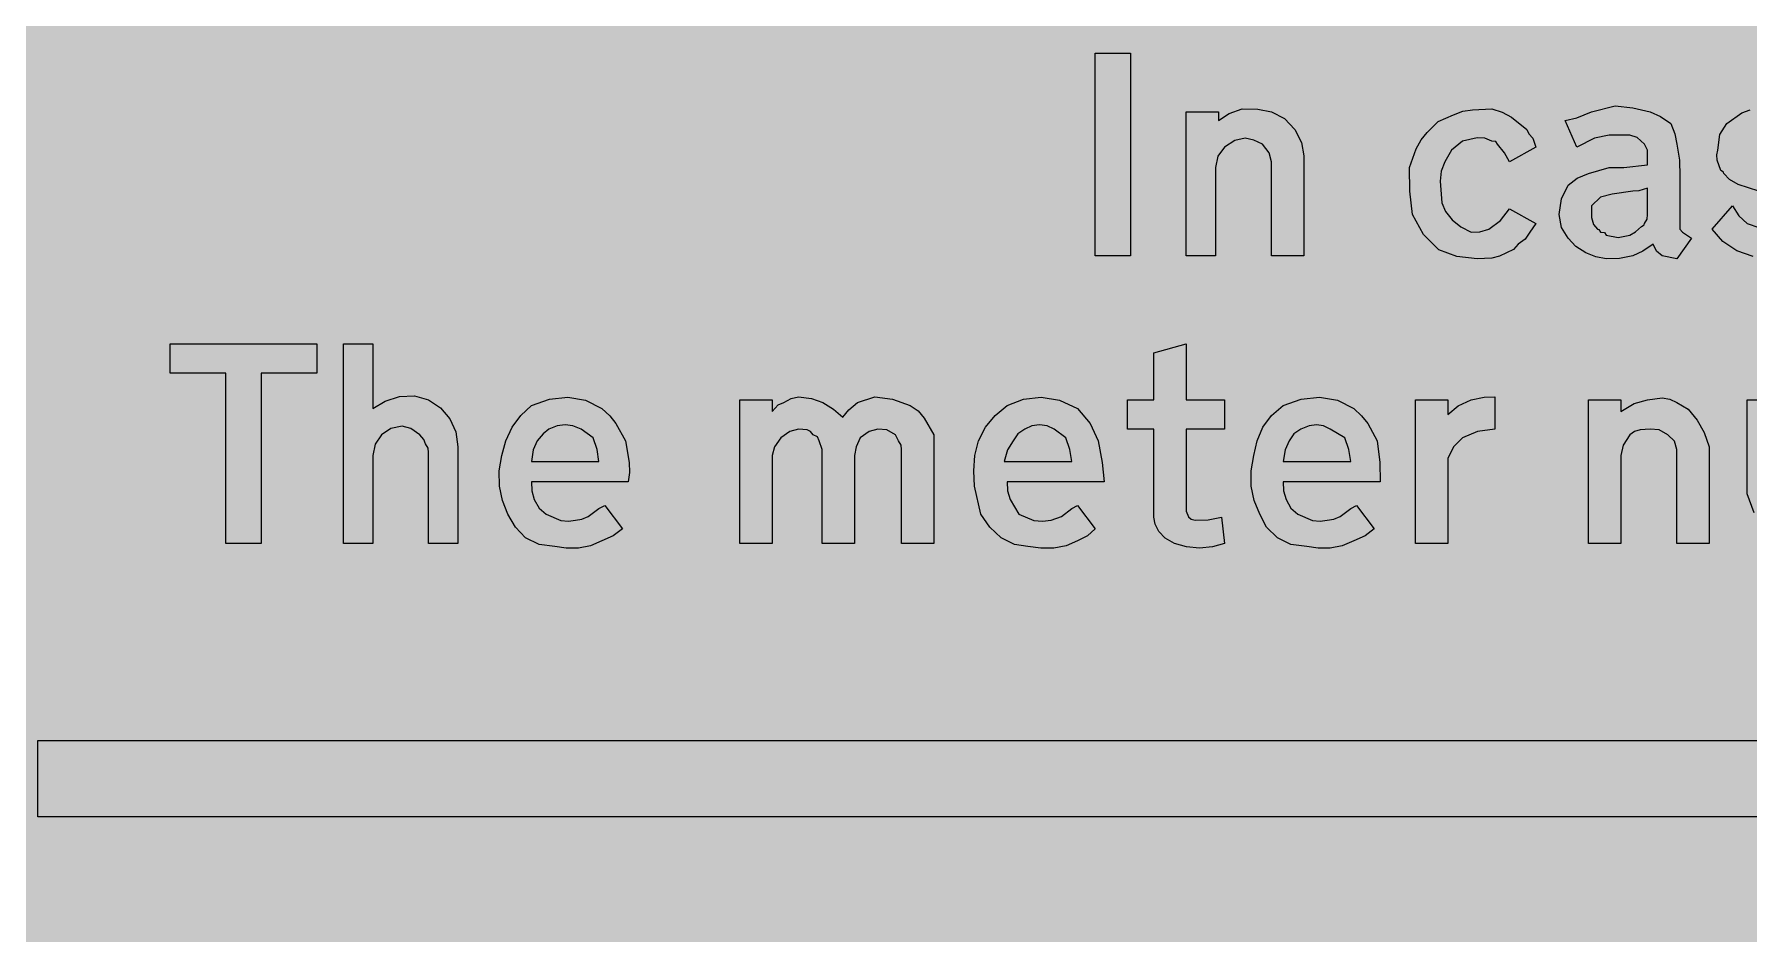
# Model space of a CAD drawing. Header units: metres. Extents: x 10 to 559, y 12 to 260.
# Drawn here: x 63 to 168, y 134.1 to 189.2 of the extents above; entities that cross this region are included whole.
import ezdxf

# ---------------------------------------------------------------- set-up
doc = ezdxf.new("R2010")
doc.units = ezdxf.units.M
for name, color, linetype, true_color in [('FILL_BLACK_000000', 7, 'Continuous', 0x000000), ('FILL_YELLOW_FFFF00', 7, 'Continuous', 0xffff00), ('STROKE_BLACK_000000', 7, 'Continuous', 0x000000)]:
    doc.layers.add(name, color=color, linetype=linetype, true_color=true_color)

msp = doc.modelspace()

# ---------------------------------------------------------------- hatches: boundary and pattern name
at = {"layer": 'FILL_BLACK_000000', "true_color": 0x000000}
h = msp.add_hatch(color=7, dxfattribs=at)
h.dxf.hatch_style = 1
h.paths.add_polyline_path([(130.14, 188.1), (130.14, 175.68), (127.98, 175.68), (127.98, 188.1), (130.14, 188.1)])
h = msp.add_hatch(color=7, dxfattribs=at)
h.dxf.hatch_style = 1
h.paths.add_polyline_path([(136.53, 182.74), (135.9, 182.34), (135.49, 181.78), (135.36, 181.08), (135.36, 175.68), (133.56, 175.68), (133.56, 184.5), (135.54, 184.5), (135.54, 183.96), (136.19, 184.39), (136.98, 184.68), (137.95, 184.66), (138.78, 184.5), (139.57, 184.09), (140.22, 183.42), (140.62, 182.61), (140.76, 181.8), (140.76, 175.68), (138.78, 175.68), (138.78, 181.44), (138.64, 181.98), (138.24, 182.52), (137.7, 182.77), (137.16, 182.88), (136.53, 182.74)])
h = msp.add_hatch(color=7, dxfattribs=at)
h.dxf.hatch_style = 1
h.paths.add_polyline_path([(151.56, 177.14), (152.1, 177.3), (152.82, 177.84), (153.36, 178.56), (154.98, 177.66), (154.62, 177.12), (154.33, 176.69), (153.9, 176.4), (153.61, 176.06), (153.18, 175.86), (152.75, 175.65), (152.28, 175.54), (151.38, 175.5), (150.14, 175.63), (149.04, 176.04), (148.1, 176.98), (147.42, 178.2), (147.26, 179.64), (147.24, 181.08), (147.65, 182.23), (147.95, 182.78), (148.32, 183.24), (149, 183.91), (149.94, 184.32), (150.51, 184.53), (151.11, 184.63), (152.28, 184.68), (152.92, 184.48), (153.5, 184.18), (154.44, 183.42), (154.55, 183.15), (154.8, 182.88), (154.98, 182.34), (153.36, 181.44), (153.07, 181.98), (152.64, 182.52), (152.53, 182.68), (152.28, 182.7), (151.85, 182.88), (151.38, 182.9), (150.48, 182.7), (149.81, 182.14), (149.4, 181.44), (149.19, 180.87), (149.11, 180.25), (149.22, 178.92), (149.45, 178.39), (149.85, 177.88), (150.38, 177.45), (151.02, 177.12), (151.56, 177.14)])
h = msp.add_hatch(color=7, dxfattribs=at)
h.dxf.hatch_style = 1
h.paths.add_polyline_path([(158.4, 184.5), (159.84, 184.86), (160.92, 184.75), (162, 184.5), (162.63, 184.21), (163.26, 183.78), (163.51, 183.15), (163.62, 182.52), (163.78, 181.53), (163.8, 180.54), (163.8, 177.66), (163.8, 177.3), (163.98, 177.12), (164.52, 176.76), (163.62, 175.5), (162.72, 175.68), (162.38, 175.97), (162.18, 176.4), (161.55, 175.97), (160.92, 175.68), (160.11, 175.52), (159.3, 175.5), (158.67, 175.61), (158.04, 175.86), (157.43, 176.24), (156.96, 176.76), (156.56, 177.41), (156.42, 178.2), (156.56, 179.17), (156.96, 180), (157.52, 180.43), (158.22, 180.72), (159.48, 181.08), (160.38, 181.08), (161.82, 181.26), (161.82, 181.62), (161.82, 182.16), (161.64, 182.52), (161.19, 182.92), (160.74, 183.06), (159.48, 183.06), (158.58, 182.88), (157.5, 182.34), (156.78, 183.96), (157.5, 184.14), (158.4, 184.5)])
h.paths.add_polyline_path([(160.74, 176.94), (161.1, 177.14), (161.46, 177.48), (161.62, 177.57), (161.64, 177.66), (161.8, 177.93), (161.82, 178.2), (161.82, 179.82), (161.3, 179.66), (160.92, 179.64), (159.66, 179.46), (158.94, 179.28), (158.4, 178.74), (158.4, 178.02), (158.51, 177.59), (158.76, 177.3), (158.85, 177.28), (158.94, 177.12), (159.19, 177.1), (159.3, 176.94), (160.02, 176.8), (160.74, 176.94)], flags=16)
h = msp.add_hatch(color=7, dxfattribs=at)
h.dxf.hatch_style = 1
h.paths.add_polyline_path([(169.74, 181.26), (170.28, 181.26), (171.08, 181.13), (171.83, 180.76), (172.48, 180.2), (172.98, 179.46), (173.14, 178.83), (173.16, 178.2), (173.1, 177.69), (172.93, 177.25), (172.44, 176.58), (171.73, 176.11), (170.98, 175.77), (170.19, 175.57), (169.38, 175.5), (168.31, 175.63), (167.31, 175.99), (166.44, 176.56), (165.78, 177.3), (167.04, 178.74), (167.42, 178.13), (167.94, 177.66), (168.66, 177.41), (169.38, 177.3), (169.74, 177.32), (170.1, 177.48), (170.37, 177.5), (170.64, 177.66), (170.91, 177.79), (171.18, 178.2), (171, 178.56), (170.98, 178.74), (170.82, 178.92), (170.17, 179.32), (169.38, 179.46), (169.02, 179.48), (168.66, 179.64), (167.38, 180.04), (166.86, 180.35), (166.5, 180.72), (166.48, 180.81), (166.32, 180.9), (166.09, 181.53), (166.07, 181.86), (166.14, 182.16), (166.27, 183.1), (166.68, 183.78), (167.6, 184.43), (168.12, 184.62), (168.66, 184.68), (169.02, 184.68), (170.09, 184.71), (171.13, 184.54), (172.11, 184.17), (172.98, 183.6), (171.72, 182.34), (170.8, 182.74), (169.74, 182.88), (169.22, 182.86), (168.84, 182.7), (168.43, 182.56), (168.3, 182.16), (168.41, 181.73), (168.66, 181.44), (169.74, 181.26)])
h = msp.add_hatch(color=7, dxfattribs=at)
h.dxf.hatch_style = 1
h.paths.add_polyline_path([(80.28, 168.48), (76.86, 168.48), (76.86, 158.04), (74.7, 158.04), (74.7, 168.48), (71.28, 168.48), (71.28, 170.28), (80.28, 170.28), (80.28, 168.48)])
h = msp.add_hatch(color=7, dxfattribs=at)
h.dxf.hatch_style = 1
h.paths.add_polyline_path([(81.9, 158.04), (81.9, 170.28), (83.7, 170.28), (83.7, 166.32), (84.46, 166.78), (85.34, 167.06), (86.26, 167.1), (87.12, 166.86), (87.86, 166.36), (88.43, 165.69), (88.79, 164.89), (88.92, 163.98), (88.92, 158.04), (87.12, 158.04), (87.12, 163.62), (87.1, 163.89), (86.94, 164.16), (86.83, 164.43), (86.58, 164.7), (86.04, 165.1), (85.5, 165.24), (84.8, 165.1), (84.24, 164.7), (83.84, 164.14), (83.7, 163.44), (83.7, 158.04), (81.9, 158.04)])
h = msp.add_hatch(color=7, dxfattribs=at)
h.dxf.hatch_style = 1
h.paths.add_polyline_path([(133.7, 159.68), (133.86, 159.54), (134.1, 159.48), (134.91, 159.5), (135.72, 159.66), (135.9, 158.04), (135.17, 157.84), (134.37, 157.77), (133.57, 157.84), (132.84, 158.04), (132.26, 158.37), (131.87, 158.78), (131.65, 159.23), (131.58, 159.66), (131.58, 165.06), (129.96, 165.06), (129.96, 166.86), (131.58, 166.86), (131.58, 169.74), (133.56, 170.28), (133.56, 166.86), (135.9, 166.86), (135.9, 165.06), (133.56, 165.06), (133.56, 160.02), (133.7, 159.68)])
h = msp.add_hatch(color=7, dxfattribs=at)
h.dxf.hatch_style = 1
h.paths.add_polyline_path([(93.06, 158.4), (92.45, 159.05), (91.98, 159.84), (91.65, 160.68), (91.46, 161.57), (91.45, 162.5), (91.62, 163.44), (91.85, 164.35), (92.25, 165.17), (92.78, 165.9), (93.42, 166.5), (94.53, 166.9), (95.65, 167.02), (96.74, 166.83), (97.74, 166.32), (98.22, 165.88), (98.6, 165.4), (99.18, 164.34), (99.41, 163.01), (99.43, 162.39), (99.36, 161.82), (93.42, 161.82), (93.44, 161.28), (93.6, 160.74), (93.89, 160.22), (94.32, 159.84), (95.22, 159.46), (95.69, 159.41), (96.12, 159.48), (96.52, 159.54), (96.91, 159.7), (97.56, 160.2), (97.92, 160.38), (99, 158.94), (98.44, 158.51), (97.74, 158.22), (97.04, 157.91), (96.3, 157.77), (95.56, 157.76), (94.86, 157.86), (93.89, 157.99), (93.06, 158.4)])
h.paths.add_polyline_path([(97.45, 163.8), (97.2, 164.52), (96.48, 165.06), (95.97, 165.26), (95.49, 165.33), (95.01, 165.26), (94.5, 165.06), (94.14, 164.77), (93.78, 164.34), (93.53, 163.78), (93.42, 163.08), (97.56, 163.08), (97.45, 163.8)], flags=16)
h = msp.add_hatch(color=7, dxfattribs=at)
h.dxf.hatch_style = 1
h.paths.add_polyline_path([(108.18, 166.14), (108.54, 166.54), (108.9, 166.68), (109.35, 166.93), (109.8, 167.04), (110.58, 166.94), (111.29, 166.68), (111.93, 166.28), (112.5, 165.78), (112.88, 166.23), (113.4, 166.68), (114.48, 167.04), (115.56, 166.9), (116.64, 166.5), (117.12, 166.17), (117.5, 165.73), (118.08, 164.7), (118.08, 164.52), (118.08, 158.04), (116.1, 158.04), (116.1, 163.8), (116.08, 164.07), (115.92, 164.34), (115.74, 164.7), (115.2, 165.01), (114.66, 165.06), (114.12, 164.92), (113.58, 164.52), (113.33, 163.98), (113.22, 163.44), (113.22, 158.04), (111.24, 158.04), (111.24, 163.8), (111.06, 164.34), (110.95, 164.59), (110.7, 164.7), (110.53, 164.91), (110.32, 165.01), (109.8, 165.06), (109.26, 164.92), (108.72, 164.52), (108.32, 163.98), (108.18, 163.44), (108.18, 158.04), (106.2, 158.04), (106.2, 166.86), (108.18, 166.86), (108.18, 166.14)])
h = msp.add_hatch(color=7, dxfattribs=at)
h.dxf.hatch_style = 1
h.paths.add_polyline_path([(122.22, 158.4), (121.52, 159.05), (120.96, 159.84), (120.58, 161.57), (120.53, 162.5), (120.6, 163.44), (120.83, 164.35), (121.25, 165.17), (121.84, 165.9), (122.58, 166.5), (123.58, 166.9), (124.67, 167.02), (125.79, 166.83), (126.9, 166.32), (127.67, 165.4), (128.16, 164.34), (128.41, 163.01), (128.52, 161.82), (122.58, 161.82), (122.6, 161.28), (122.76, 160.74), (123.3, 159.84), (124.22, 159.46), (124.74, 159.41), (125.28, 159.48), (125.91, 159.7), (126.54, 160.2), (126.9, 160.38), (127.98, 158.94), (127.51, 158.51), (126.9, 158.22), (126.19, 157.91), (125.44, 157.77), (124.65, 157.76), (123.84, 157.86), (123.03, 157.99), (122.22, 158.4)])
h.paths.add_polyline_path([(126.43, 163.8), (126.18, 164.52), (125.46, 165.06), (125.03, 165.26), (124.56, 165.33), (124.09, 165.26), (123.66, 165.06), (123.23, 164.77), (122.94, 164.34), (122.6, 163.78), (122.4, 163.08), (126.54, 163.08), (126.43, 163.8)], flags=16)
h = msp.add_hatch(color=7, dxfattribs=at)
h.dxf.hatch_style = 1
h.paths.add_polyline_path([(139.14, 158.4), (138.47, 159.05), (138.06, 159.84), (137.73, 160.68), (137.54, 161.57), (137.53, 162.5), (137.7, 163.44), (137.91, 164.35), (138.26, 165.17), (138.79, 165.9), (139.5, 166.5), (140.61, 166.9), (141.73, 167.02), (142.82, 166.83), (143.82, 166.32), (144.3, 165.88), (144.68, 165.4), (145.26, 164.34), (145.42, 163.01), (145.44, 161.82), (139.5, 161.82), (139.52, 161.28), (139.68, 160.74), (139.97, 160.22), (140.4, 159.84), (141.3, 159.46), (141.77, 159.41), (142.2, 159.48), (142.6, 159.54), (142.99, 159.7), (143.64, 160.2), (144, 160.38), (145.08, 158.94), (144.52, 158.51), (143.82, 158.22), (143.12, 157.91), (142.38, 157.77), (141.64, 157.76), (140.94, 157.86), (139.97, 157.99), (139.14, 158.4)])
h.paths.add_polyline_path([(143.53, 163.8), (143.28, 164.52), (142.38, 165.06), (141.97, 165.26), (141.55, 165.33), (141.09, 165.26), (140.58, 165.06), (140.15, 164.77), (139.86, 164.34), (139.61, 163.78), (139.5, 163.08), (143.64, 163.08), (143.53, 163.8)], flags=16)
h = msp.add_hatch(color=7, dxfattribs=at)
h.dxf.hatch_style = 1
h.paths.add_polyline_path([(150.23, 166.48), (151.02, 166.86), (151.81, 167.02), (152.46, 167.04), (152.46, 165.06), (151.4, 164.92), (150.48, 164.52), (149.94, 163.98), (149.58, 163.26), (149.58, 158.04), (147.6, 158.04), (147.6, 166.86), (149.58, 166.86), (149.58, 165.96), (150.23, 166.48)])
h = msp.add_hatch(color=7, dxfattribs=at)
h.dxf.hatch_style = 1
h.paths.add_polyline_path([(161.37, 165.01), (161.04, 164.91), (160.74, 164.7), (160.34, 164.07), (160.2, 163.44), (160.2, 158.04), (158.22, 158.04), (158.22, 166.86), (160.2, 166.86), (160.2, 166.14), (161.01, 166.63), (161.82, 166.86), (162.72, 166.97), (163.19, 166.89), (163.62, 166.68), (164.32, 166.27), (164.88, 165.6), (165.31, 164.86), (165.6, 163.98), (165.6, 158.04), (163.62, 158.04), (163.62, 163.8), (163.49, 164.32), (163.08, 164.7), (162.54, 165.01), (162, 165.06), (161.37, 165.01)])
h = msp.add_hatch(color=7, dxfattribs=at)
h.dxf.hatch_style = 1
h.paths.add_polyline_path([(171.05, 157.9), (170.39, 158.04), (169.77, 158.32), (169.2, 158.76), (168.72, 159.33), (168.37, 159.93), (167.94, 161.1), (167.94, 166.86), (169.92, 166.86), (169.92, 161.1), (170.12, 160.56), (170.46, 160.02), (170.76, 159.81), (171.09, 159.7), (171.72, 159.66), (172.26, 159.7), (172.8, 160.02), (173.21, 160.56), (173.34, 161.1), (173.34, 166.86), (175.32, 166.86), (175.32, 158.04), (173.34, 158.04), (173.34, 158.4), (172.98, 158.15), (172.62, 158.04), (172.1, 157.88), (171.72, 157.86), (171.05, 157.9)])
h = msp.add_hatch(color=7, dxfattribs=at)
h.dxf.hatch_style = 1
h.paths.add_polyline_path([(63.18, 141.3), (63.18, 145.98), (496.62, 145.98), (491.94, 150.66), (498.96, 150.66), (506.16, 143.64), (498.96, 136.62), (491.94, 136.62), (496.62, 141.3), (63.18, 141.3)])
at = {"layer": 'FILL_YELLOW_FFFF00', "true_color": 0xffff00}
h = msp.add_hatch(color=7, dxfattribs=at)
h.dxf.hatch_style = 1
h.paths.add_polyline_path([(553.58, 259.76), (554.9, 259.31), (556.14, 258.63), (557.28, 257.76), (558.12, 256.72), (558.74, 255.51), (559.13, 254.17), (559.26, 252.72), (559.26, 18.9), (559.13, 17.57), (558.72, 16.38), (558.07, 15.05), (557.28, 13.86), (556.11, 12.94), (554.83, 12.33), (553.51, 11.99), (552.24, 11.88), (17.1, 11.88), (15.86, 11.99), (14.6, 12.33), (13.38, 12.94), (12.24, 13.86), (11.3, 15), (10.62, 16.24), (10.22, 17.56), (10.08, 18.9), (10.08, 252.72), (10.22, 254.07), (10.62, 255.42), (11.3, 256.66), (12.24, 257.76), (12.71, 258.27), (13.28, 258.7), (14.58, 259.38), (15.91, 259.78), (17.1, 259.92), (552.24, 259.92), (553.58, 259.76)])

# ---------------------------------------------------------------- linework, layer by layer
at = {"layer": 'FILL_BLACK_000000', "lineweight": 0, "true_color": 0x000000}
for points in [[(130.14, 188.1), (130.14, 175.68), (127.98, 175.68), (127.98, 188.1)], [(136.53, 182.74), (135.9, 182.34), (135.49, 181.78), (135.36, 181.08), (135.36, 175.68), (133.56, 175.68), (133.56, 184.5), (135.54, 184.5), (135.54, 183.96), (136.19, 184.39), (136.98, 184.68), (137.95, 184.66), (138.78, 184.5), (139.57, 184.09), (140.22, 183.42), (140.62, 182.61), (140.76, 181.8), (140.76, 175.68), (138.78, 175.68), (138.78, 181.44), (138.64, 181.98), (138.24, 182.52), (137.7, 182.77), (137.16, 182.88)], [(151.56, 177.14), (152.1, 177.3), (152.82, 177.84), (153.36, 178.56), (154.98, 177.66), (154.62, 177.12), (154.33, 176.69), (153.9, 176.4), (153.61, 176.06), (153.18, 175.86), (152.75, 175.65), (152.28, 175.54), (151.38, 175.5), (150.14, 175.63), (149.04, 176.04), (148.1, 176.98), (147.42, 178.2), (147.26, 179.64), (147.24, 181.08), (147.65, 182.23), (147.95, 182.78), (148.32, 183.24), (149, 183.91), (149.94, 184.32), (150.51, 184.53), (151.11, 184.63), (152.28, 184.68), (152.92, 184.48), (153.5, 184.18), (154.44, 183.42), (154.55, 183.15), (154.8, 182.88), (154.98, 182.34), (153.36, 181.44), (153.07, 181.98), (152.64, 182.52), (152.53, 182.68), (152.28, 182.7), (151.85, 182.88), (151.38, 182.9), (150.48, 182.7), (149.81, 182.14), (149.4, 181.44), (149.19, 180.87), (149.11, 180.25), (149.22, 178.92), (149.45, 178.39), (149.85, 177.88), (150.38, 177.45), (151.02, 177.12)], [(158.4, 184.5), (159.84, 184.86), (160.92, 184.75), (162, 184.5), (162.63, 184.21), (163.26, 183.78), (163.51, 183.15), (163.62, 182.52), (163.78, 181.53), (163.8, 180.54), (163.8, 177.66), (163.8, 177.3), (163.98, 177.12), (164.52, 176.76), (163.62, 175.5), (162.72, 175.68), (162.38, 175.97), (162.18, 176.4), (161.55, 175.97), (160.92, 175.68), (160.11, 175.52), (159.3, 175.5), (158.67, 175.61), (158.04, 175.86), (157.43, 176.24), (156.96, 176.76), (156.56, 177.41), (156.42, 178.2), (156.56, 179.17), (156.96, 180), (157.52, 180.43), (158.22, 180.72), (159.48, 181.08), (160.38, 181.08), (161.82, 181.26), (161.82, 181.62), (161.82, 182.16), (161.64, 182.52), (161.19, 182.92), (160.74, 183.06), (159.48, 183.06), (158.58, 182.88), (157.5, 182.34), (156.78, 183.96), (157.5, 184.14)], [(160.74, 176.94), (161.1, 177.14), (161.46, 177.48), (161.62, 177.57), (161.64, 177.66), (161.8, 177.93), (161.82, 178.2), (161.82, 179.82), (161.3, 179.66), (160.92, 179.64), (159.66, 179.46), (158.94, 179.28), (158.4, 178.74), (158.4, 178.02), (158.51, 177.59), (158.76, 177.3), (158.85, 177.28), (158.94, 177.12), (159.19, 177.1), (159.3, 176.94), (160.02, 176.8)], [(80.28, 168.48), (76.86, 168.48), (76.86, 158.04), (74.7, 158.04), (74.7, 168.48), (71.28, 168.48), (71.28, 170.28), (80.28, 170.28)], [(81.9, 158.04), (81.9, 170.28), (83.7, 170.28), (83.7, 166.32), (84.46, 166.78), (85.34, 167.06), (86.26, 167.1), (87.12, 166.86), (87.86, 166.36), (88.43, 165.69), (88.79, 164.89), (88.92, 163.98), (88.92, 158.04), (87.12, 158.04), (87.12, 163.62), (87.1, 163.89), (86.94, 164.16), (86.83, 164.43), (86.58, 164.7), (86.04, 165.1), (85.5, 165.24), (84.8, 165.1), (84.24, 164.7), (83.84, 164.14), (83.7, 163.44), (83.7, 158.04)], [(133.7, 159.68), (133.86, 159.54), (134.1, 159.48), (134.91, 159.5), (135.72, 159.66), (135.9, 158.04), (135.17, 157.84), (134.37, 157.77), (133.57, 157.84), (132.84, 158.04), (132.26, 158.37), (131.87, 158.78), (131.65, 159.23), (131.58, 159.66), (131.58, 165.06), (129.96, 165.06), (129.96, 166.86), (131.58, 166.86), (131.58, 169.74), (133.56, 170.28), (133.56, 166.86), (135.9, 166.86), (135.9, 165.06), (133.56, 165.06), (133.56, 160.02)], [(93.06, 158.4), (92.45, 159.05), (91.98, 159.84), (91.65, 160.68), (91.46, 161.57), (91.45, 162.5), (91.62, 163.44), (91.85, 164.35), (92.25, 165.17), (92.78, 165.9), (93.42, 166.5), (94.53, 166.9), (95.65, 167.02), (96.74, 166.83), (97.74, 166.32), (98.22, 165.88), (98.6, 165.4), (99.18, 164.34), (99.41, 163.01), (99.43, 162.39), (99.36, 161.82), (93.42, 161.82), (93.44, 161.28), (93.6, 160.74), (93.89, 160.22), (94.32, 159.84), (95.22, 159.46), (95.69, 159.41), (96.12, 159.48), (96.52, 159.54), (96.91, 159.7), (97.56, 160.2), (97.92, 160.38), (99, 158.94), (98.44, 158.51), (97.74, 158.22), (97.04, 157.91), (96.3, 157.77), (95.56, 157.76), (94.86, 157.86), (93.89, 157.99)], [(108.18, 166.14), (108.54, 166.54), (108.9, 166.68), (109.35, 166.93), (109.8, 167.04), (110.58, 166.94), (111.29, 166.68), (111.93, 166.28), (112.5, 165.78), (112.88, 166.23), (113.4, 166.68), (114.48, 167.04), (115.56, 166.9), (116.64, 166.5), (117.12, 166.17), (117.5, 165.73), (118.08, 164.7), (118.08, 164.52), (118.08, 158.04), (116.1, 158.04), (116.1, 163.8), (116.08, 164.07), (115.92, 164.34), (115.74, 164.7), (115.2, 165.01), (114.66, 165.06), (114.12, 164.92), (113.58, 164.52), (113.33, 163.98), (113.22, 163.44), (113.22, 158.04), (111.24, 158.04), (111.24, 163.8), (111.06, 164.34), (110.95, 164.59), (110.7, 164.7), (110.53, 164.91), (110.32, 165.01), (109.8, 165.06), (109.26, 164.92), (108.72, 164.52), (108.32, 163.98), (108.18, 163.44), (108.18, 158.04), (106.2, 158.04), (106.2, 166.86), (108.18, 166.86)], [(122.22, 158.4), (121.52, 159.05), (120.96, 159.84), (120.58, 161.57), (120.53, 162.5), (120.6, 163.44), (120.83, 164.35), (121.25, 165.17), (121.84, 165.9), (122.58, 166.5), (123.58, 166.9), (124.67, 167.02), (125.79, 166.83), (126.9, 166.32), (127.67, 165.4), (128.16, 164.34), (128.41, 163.01), (128.52, 161.82), (122.58, 161.82), (122.6, 161.28), (122.76, 160.74), (123.3, 159.84), (124.22, 159.46), (124.74, 159.41), (125.28, 159.48), (125.91, 159.7), (126.54, 160.2), (126.9, 160.38), (127.98, 158.94), (127.51, 158.51), (126.9, 158.22), (126.19, 157.91), (125.44, 157.77), (124.65, 157.76), (123.84, 157.86), (123.03, 157.99)], [(139.14, 158.4), (138.47, 159.05), (138.06, 159.84), (137.73, 160.68), (137.54, 161.57), (137.53, 162.5), (137.7, 163.44), (137.91, 164.35), (138.26, 165.17), (138.79, 165.9), (139.5, 166.5), (140.61, 166.9), (141.73, 167.02), (142.82, 166.83), (143.82, 166.32), (144.3, 165.88), (144.68, 165.4), (145.26, 164.34), (145.42, 163.01), (145.44, 161.82), (139.5, 161.82), (139.52, 161.28), (139.68, 160.74), (139.97, 160.22), (140.4, 159.84), (141.3, 159.46), (141.77, 159.41), (142.2, 159.48), (142.6, 159.54), (142.99, 159.7), (143.64, 160.2), (144, 160.38), (145.08, 158.94), (144.52, 158.51), (143.82, 158.22), (143.12, 157.91), (142.38, 157.77), (141.64, 157.76), (140.94, 157.86), (139.97, 157.99)], [(150.23, 166.48), (151.02, 166.86), (151.81, 167.02), (152.46, 167.04), (152.46, 165.06), (151.4, 164.92), (150.48, 164.52), (149.94, 163.98), (149.58, 163.26), (149.58, 158.04), (147.6, 158.04), (147.6, 166.86), (149.58, 166.86), (149.58, 165.96)], [(161.37, 165.01), (161.04, 164.91), (160.74, 164.7), (160.34, 164.07), (160.2, 163.44), (160.2, 158.04), (158.22, 158.04), (158.22, 166.86), (160.2, 166.86), (160.2, 166.14), (161.01, 166.63), (161.82, 166.86), (162.72, 166.97), (163.19, 166.89), (163.62, 166.68), (164.32, 166.27), (164.88, 165.6), (165.31, 164.86), (165.6, 163.98), (165.6, 158.04), (163.62, 158.04), (163.62, 163.8), (163.49, 164.32), (163.08, 164.7), (162.54, 165.01), (162, 165.06)], [(97.45, 163.8), (97.2, 164.52), (96.48, 165.06), (95.97, 165.26), (95.49, 165.33), (95.01, 165.26), (94.5, 165.06), (94.14, 164.77), (93.78, 164.34), (93.53, 163.78), (93.42, 163.08), (97.56, 163.08)], [(126.43, 163.8), (126.18, 164.52), (125.46, 165.06), (125.03, 165.26), (124.56, 165.33), (124.09, 165.26), (123.66, 165.06), (123.23, 164.77), (122.94, 164.34), (122.6, 163.78), (122.4, 163.08), (126.54, 163.08)], [(143.53, 163.8), (143.28, 164.52), (142.38, 165.06), (141.97, 165.26), (141.55, 165.33), (141.09, 165.26), (140.58, 165.06), (140.15, 164.77), (139.86, 164.34), (139.61, 163.78), (139.5, 163.08), (143.64, 163.08)], [(63.18, 141.3), (63.18, 145.98), (496.62, 145.98), (491.94, 150.66), (498.96, 150.66), (506.16, 143.64), (498.96, 136.62), (491.94, 136.62), (496.62, 141.3)]]:
    msp.add_lwpolyline(points, close=True, dxfattribs=at)
for points in [[(168.66, 179.64), (167.38, 180.04), (166.86, 180.35), (166.5, 180.72), (166.48, 180.81), (166.32, 180.9), (166.09, 181.53), (166.07, 181.86), (166.14, 182.16), (166.27, 183.1), (166.68, 183.78), (167.6, 184.43), (168.12, 184.62)], [(168.31, 175.63), (167.31, 175.99), (166.44, 176.56), (165.78, 177.3), (167.04, 178.74), (167.42, 178.13), (167.94, 177.66), (168.66, 177.41)], [(168.37, 159.93), (167.94, 161.1), (167.94, 166.86), (169.92, 166.86)]]:
    msp.add_lwpolyline(points, dxfattribs=at)
at = {"layer": 'STROKE_BLACK_000000', "lineweight": 0, "true_color": 0x000000}
msp.add_lwpolyline([(127.98, 175.68), (127.98, 188.1), (130.14, 188.1), (130.14, 175.68)], close=True, dxfattribs=at)

doc.saveas('drawing.dxf')
